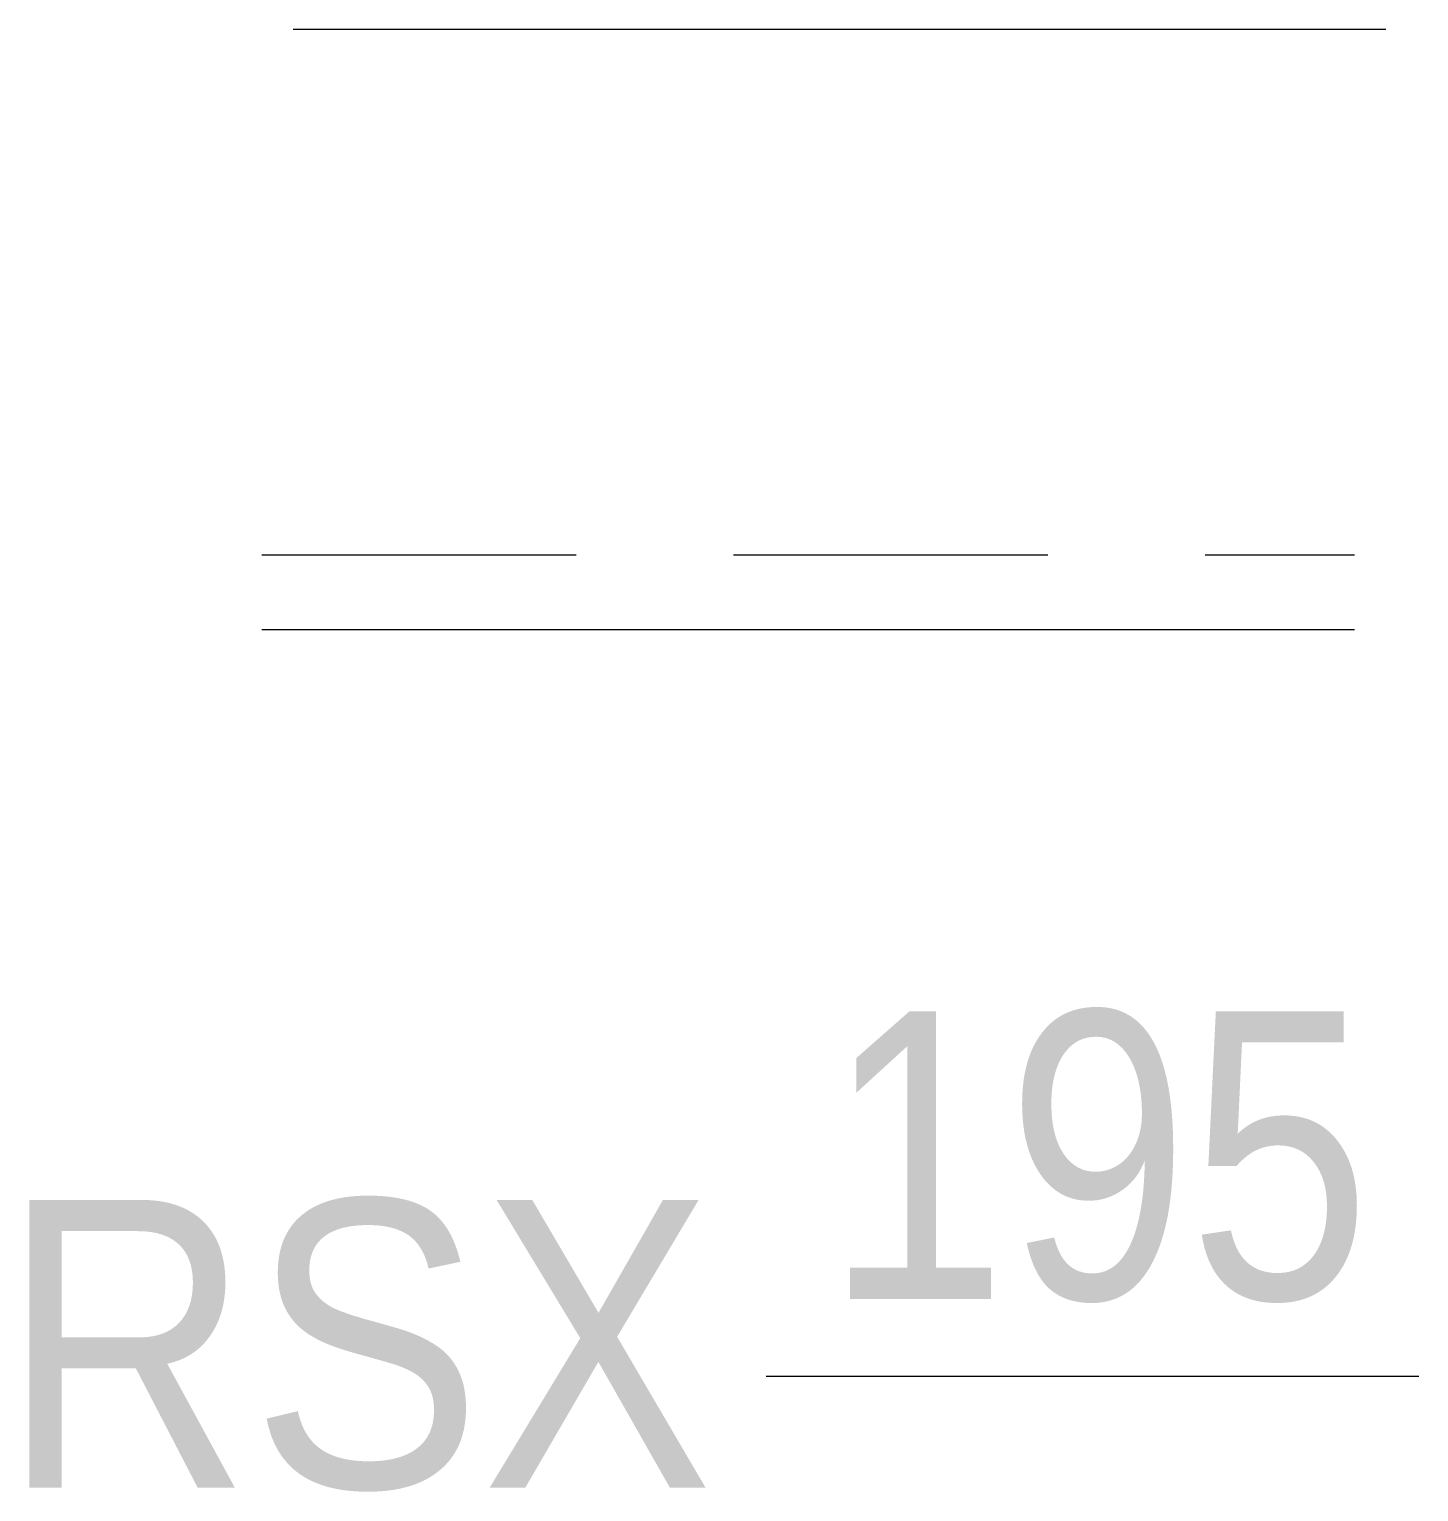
# Model space of a CAD drawing. Header units: metres. Extents: x 547280 to 548713, y 1844264 to 1845122.
# Drawn here: x 548592.73 to 548603.34, y 1844307.57 to 1844318.73 of the extents above; entities that cross this region are included whole.
import ezdxf
from ezdxf.enums import TextEntityAlignment as Align

# ---------------------------------------------------------------- set-up
doc = ezdxf.new("R2010")
doc.units = ezdxf.units.M
doc.header["$LTSCALE"] = 0.8
doc.linetypes.add('MEDIUM_DASHED', pattern=[4.5, 3, -1.5])
doc.layers.add('17', color=7, linetype='Continuous', lineweight=13)

msp = doc.modelspace()

# ---------------------------------------------------------------- linework, layer by layer
at = {"layer": '17'}
for p, q in [((548594.75, 1844318.73), (548603.09, 1844318.73)), ((548594.51, 1844314.15), (548602.85, 1844314.15)), ((548598.36, 1844308.45), (548603.34, 1844308.45))]:
    msp.add_line(p, q, dxfattribs=at)
at = {"layer": '17', "linetype": 'MEDIUM_DASHED'}
msp.add_line((548594.51, 1844314.72), (548602.85, 1844314.72), dxfattribs=at)

# ---------------------------------------------------------------- texts
at = {"layer": '17'}
for s, width, p in [('195', 0.85, (548600.89, 1844309.04)), ('RSX', 0.9, (548595.235, 1844307.6))]:
    msp.add_text(s, height=2.196, dxfattribs=dict(at, width=width)).set_placement(p, align=Align.CENTER)

doc.saveas('drawing.dxf')
